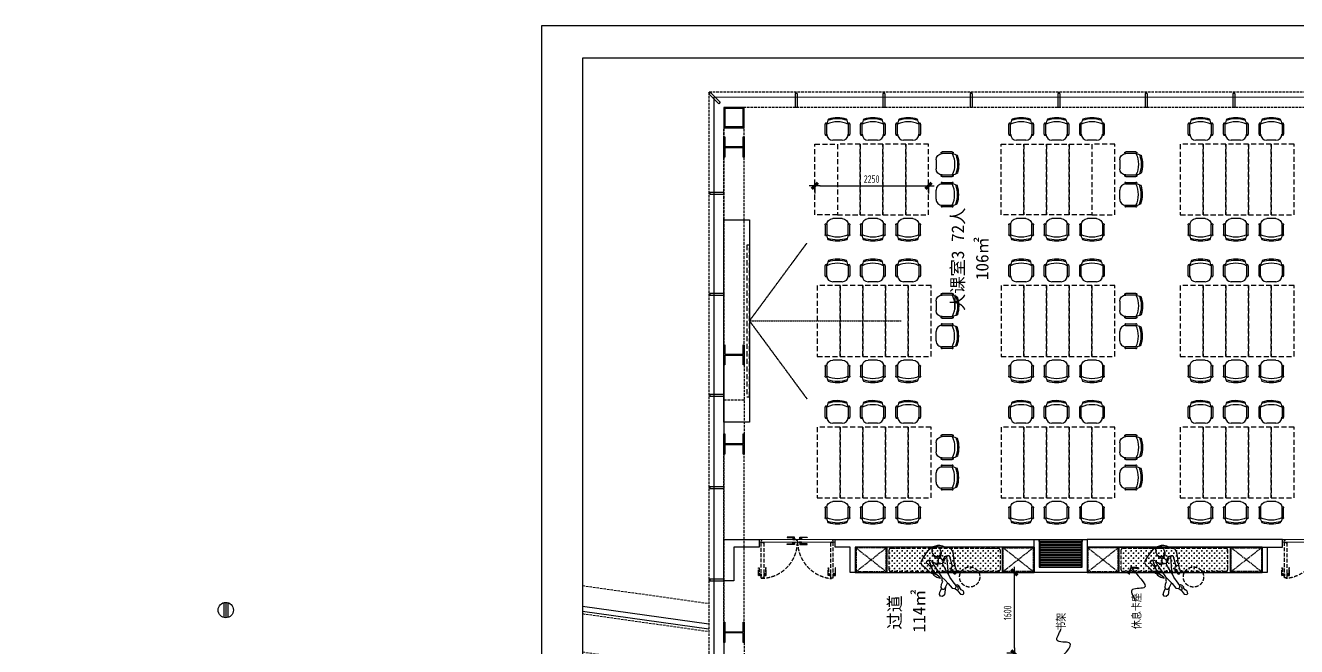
# Model space of a CAD drawing. Header units: millimetres. Extents: x 285006 to 3037698, y -2820855 to 192241.
# Drawn here: x 693719 to 718868, y -317498 to -305205 of the extents above; entities that cross this region are included whole.
import ezdxf
from ezdxf.enums import TextEntityAlignment as Align
from ezdxf.xclip import XClip

# ---------------------------------------------------------------- set-up
doc = ezdxf.new("R2010")
doc.units = ezdxf.units.MM
doc.header["$XCLIPFRAME"] = 2
doc.header["$PDMODE"] = 35
doc.header["$PDSIZE"] = -0.1
for name, pattern in [('1#C-6F$0$CONTINOUS', [0]), ('1#C-6F$0$DASHED2', [0.375, 0.25, -0.125]), ('DASH', [0.35, 0.25, -0.1]), ('DASHED', [0.75, 0.5, -0.25])]:
    doc.linetypes.add(name, pattern=pattern)
for name, color, linetype in [('1#C-6F$0$0-XREF', 7, 'Continuous'), ('1#C-6F$0$S-W-BEAMLINE', 4, '1#C-6F$0$DASHED2'), ('1#C-6F$0$文字图层', 7, 'Continuous'), ('1#C-6F$0$汇水面积', 3, 'Continuous'), ('4玻璃幕墙', 1, 'Continuous'), ('6铝型材', 8, 'Continuous'), ('___', 4, 'Continuous'), ('__附着_A10-J_KJ_2_B_28F_SEN22M3I_设计区$0$A_WALL_BRIK(砌块墙)', 190, 'Continuous'), ('A-DOOR', 60, 'Continuous'), ('BS-SHORT CABINET', 30, 'Continuous'), ('DOOR', 60, 'Continuous'), ('DOOR--02', 8, 'Continuous'), ('DS-FINISH', 20, 'Continuous'), ('FF-FIXT--02', 8, 'DASH'), ('FF-FURN', 51, 'Continuous'), ('FF-TEXT', 50, 'Continuous'), ('FF-活动家具', 51, 'Continuous'), ('FF1-固定家具(落地、到顶)', 30, 'Continuous'), ('WALL', 255, 'Continuous'), ('WALL-地台', 8, 'Continuous')]:
    doc.layers.add(name, color=color, linetype=linetype)
doc.layers.add('WALL-1C-6F-1$0$A-WALL-GLAZ', color=142, linetype='Continuous', lineweight=18)
doc.styles.add('ar', font='arial.ttf')
doc.styles.add('CCD_DIM', font='archs.shx', dxfattribs={"width": 0.7})
doc.styles.add('DIA', font='')
doc.styles.add('T9-L46$0$CCDI-TOG-01', font='arial.ttf')
doc.styles.get('DIA').set_extended_font_data('SimSun')
doc.dimstyles.new('DIM_100', dxfattribs={"dimscale": 100, "dimtxt": 1.5, "dimasz": 1, "dimexe": 1.5, "dimexo": 1.5, "dimgap": 0.6, "dimtad": 1, "dimdec": 0, "dimrnd": 5, "dimzin": 12, "dimdsep": 46, "dimtxsty": 'CCD_DIM', "dimblk": 'CCD_Dimension_Tick', "dimcen": 0.125, "dimclrd": 44, "dimclre": 44, "dimclrt": 50, "dimadec": 0, "dimazin": 0, "dimtfac": 1, "dimtdec": 0, "dimtix": 1, "dimtmove": 2, "dimatfit": 3, "dimldrblk": 'CCD_Leader_Dot', "dimfxl": 5, "dimtvp": 1, "dimtolj": 1, "dimtzin": 0, "dimarcsym": 0})
doc.dimstyles.new('HBA_100', dxfattribs={"dimscale": 100, "dimtxt": 2.5, "dimasz": 1, "dimexe": 2, "dimexo": 2.5, "dimgap": 0.6, "dimtad": 1, "dimdec": 0, "dimzin": 0, "dimdsep": 46, "dimtxsty": 'ar', "dimblk": 'CCD_Dimension_Tick', "dimcen": 0.125, "dimclrd": 44, "dimclre": 44, "dimclrt": 50, "dimadec": 0, "dimazin": 0, "dimtfac": 1, "dimtdec": 0, "dimtix": 1, "dimtmove": 2, "dimatfit": 2, "dimldrblk": 'CCD_Leader_Dot', "dimfxl": 1, "dimtvp": 1, "dimtolj": 1, "dimtzin": 0, "dimarcsym": 0})

# ---------------------------------------------------------------- blocks, each defined once
blk = doc.blocks.new('WALL-1C-6F-1$0$mullion_____')
at = {"layer": '6铝型材'}
for p, q in [((-36798, -1713), (-36798, -1433)), ((-36798, -1433), (-36758, -1433)), ((-36758, -1713), (-36758, -1433)), ((-36798, -1713), (-36758, -1713)), ((-36778, -1713), (-36778, -1733))]:
    blk.add_line(p, q, dxfattribs=at)
blk = doc.blocks.new('WALL-1C-6F-1')
at = {"layer": '4玻璃幕墙'}
for p, q in [((98388635, 18822923), (98374985, 18822923)), ((98374985, 18822923), (98374985, 18796566))]:
    blk.add_line(p, q, dxfattribs=at)
for points in [[(98353235, 18815548), (98374885, 18812505)], [(98353235, 18815447), (98374885, 18812404)]]:
    blk.add_lwpolyline(points, dxfattribs=at)
at = {"layer": 'WALL-地台', "linetype": 'DASH', "ltscale": 200}
for p, q in [((98388735, 18823023), (98374885, 18823023)), ((98374885, 18823023), (98374885, 18796546)), ((98388435, 18822723), (98375185, 18822723)), ((98375185, 18822723), (98375185, 18796566))]:
    blk.add_line(p, q, dxfattribs=at)
for points in [[(98353235, 18815952), (98374885, 18812909)], [(98353235, 18815396), (98374885, 18812354)], [(98353235, 18814639), (98374885, 18811596)], [(98353235, 18814336), (98374885, 18811293)]]:
    blk.add_lwpolyline(points, dxfattribs=at)
at = {"layer": 'WALL-1C-6F-1$0$A-WALL-GLAZ', "lineweight": -3}
for p, rotation in [((98350105, 18795791), 224.9999997527846), ((98339838, 18821289), 180.0000003973278), ((98341569, 18821289), 180.0000003973278), ((98343301, 18821289), 180.0000003973278), ((98345032, 18821289), 180.0000003973278), ((98346763, 18821289), 180.0000003973278), ((98348494, 18821289), 180.0000003973278), ((98376618, 18784248), 269.9999995734953), ((98376618, 18782251), 269.9999995734953), ((98376618, 18780254), 269.9999995734953), ((98376618, 18778424), 269.9999995734953), ((98376618, 18776594), 269.9999995734953)]:
    blk.add_blockref('WALL-1C-6F-1$0$mullion_____', p, dxfattribs=dict(at, rotation=rotation))
blk = doc.blocks.new('1#C-6F$0$DSADSAD')
at = {"layer": '1#C-6F$0$文字图层', "color": 6}
for p, q in [((7943089, -1493991), (7943089, -1494579)), ((7943165, -1493981), (7943165, -1494588)), ((7943241, -1493991), (7943241, -1494579))]:
    blk.add_line(p, q, dxfattribs=at)
blk.add_circle((7943165, -1494285), 304, dxfattribs=at)
blk = doc.blocks.new('A$C64783269')
at = {"layer": 'FF-活动家具'}
for p, q in [((1, 151), (1, 400)), ((41, 151), (41, 400)), ((570, 399), (570, 150)), ((610, 399), (610, 150)), ((419, 0), (191, 0))]:
    blk.add_line(p, q, dxfattribs=at)
for centre, radius, start, end in [((21, 405), 20.8, 344.5058, 195.4229), ((461, 332), 426, 152.8506, 170.8394), ((305, -144), 604, 64.0229, 115.9163), ((305, -200), 730, 70.8382, 109.1021), ((305, -192), 752, 72.7146, 107.2107), ((149, 332), 426, 9.0894, 27.0688), ((590, 405), 20.8, 344.5058, 195.4229), ((21, 145), 20.8, 164.5058, 15.4229), ((191, 150), 150, 179.9644, 269.9644), ((419, 150), 150, 269.9644, 359.9644), ((590, 145), 20.8, 164.5058, 15.4229)]:
    blk.add_arc(centre, radius, start, end, dxfattribs=at)
blk = doc.blocks.new('1#C-6F$0$A$C346419F8')
at = {"layer": '1#C-6F$0$S-W-BEAMLINE', "color": 6, "linetype": '1#C-6F$0$CONTINOUS'}
for points in [[(0, 400), (0, 0), (400, 0), (400, 400)], [(20, 380), (20, 20), (380, 20), (380, 380)]]:
    blk.add_lwpolyline(points, close=True, dxfattribs=at)
blk = doc.blocks.new('1#C-6F$0$A$C13D20D7F')
at = {"layer": '1#C-6F$0$S-W-BEAMLINE', "color": 6, "linetype": '1#C-6F$0$CONTINOUS'}
blk.add_lwpolyline([(380, 200), (20, 200), (20, 13), (0, 13), (0, 413), (20, 413), (20, 225), (380, 225), (380, 413), (400, 413), (400, 13), (380, 13)], close=True, dxfattribs=at)
blk = doc.blocks.new('dfgdergherhre')
at = {"layer": 'WALL-地台', "linetype": 'DASH', "ltscale": 200}
for p, q in [((3268329, 4622650, 0), (3268329, 4627346, 0)), ((3268729, 4622650, 0), (3268729, 4627346, 0)), ((3268329, 4622650, 0), (3268329, 4621284, 0)), ((3268729, 4622650, 0), (3268729, 4621284, 0)), ((3268729, 4621955, 0), (3268329, 4621955, 0)), ((3268329, 4617160, 0), (3268329, 4621284, 0)), ((3268729, 4617160, 0), (3268729, 4621284, 0)), ((3268329, 4617160, 0), (3268329, 4615794, 0)), ((3268729, 4617160, 0), (3268729, 4615794, 0))]:
    blk.add_line(p, q, dxfattribs=at)
at = {"layer": '1#C-6F$0$0-XREF', "ltscale": 1.5, "rotation": 359.999308722076}
for name, p in [('1#C-6F$0$A$C346419F8', (3268329, 4627346, 0)), ('1#C-6F$0$A$C13D20D7F', (3268329, 4626749, 0)), ('1#C-6F$0$A$C13D20D7F', (3268329, 4622638, 0)), ('1#C-6F$0$A$C13D20D7F', (3268329, 4620872, 0)), ('1#C-6F$0$A$C13D20D7F', (3268329, 4617147, 0))]:
    blk.add_blockref(name, p, dxfattribs=at)
blk = doc.blocks.new('*U477')
at = {"layer": 'DOOR', "linetype": 'Continuous', "lineweight": 0, "ltscale": 1000}
for points in [[(-758, 17), (-758, 50), (-1461, 50), (-1461, 50), (-1461, 50), (-1461, 50), (-1461, 50), (-1461, 50), (-1461, 50), (-1461, 50), (-1461, 50), (-1461, 50), (-1461, 50), (-1461, 50), (-1461, 50), (-1461, 50), (-1461, 50), (-1462, 50), (-1462, 18), (-1447, 18), (-1447, 0), (-1446, 0), (-1446, 0), (-1446, 0), (-1446, 0), (-742, 0), (-742, 17)], [(-755, 20), (-755, 50), (-39, 50), (-39, 50), (-39, 50), (-39, 50), (-39, 50), (-39, 50), (-39, 50), (-39, 50), (-39, 50), (-39, 50), (-39, 50), (-39, 50), (-39, 50), (-39, 50), (-39, 50), (-38, 50), (-38, 18), (-53, 18), (-53, 0), (-54, 0), (-54, 0), (-54, 0), (-54, 0), (-739, 0), (-739, 20), (-755, 20)]]:
    blk.add_lwpolyline(points, close=True, dxfattribs=at)
at = {"layer": 'DOOR--02', "linetype": 'DASH', "ltscale": 300}
for p, q in [((-1509, 676), (-1509, 562)), ((-1363, 676), (-1363, 562)), ((-136, 676), (-136, 562)), ((10, 676), (10, 562))]:
    blk.add_line(p, q, dxfattribs=at)
at = {"layer": 'DOOR--02'}
for p, q in [((-835, 98), (-949, 98)), ((-665, 98), (-551, 98)), ((-835, -48), (-949, -48)), ((-665, -48), (-551, -48))]:
    blk.add_line(p, q, dxfattribs=at)
at = {"layer": 'DOOR--02', "linetype": 'DASH', "ltscale": 300}
for points in [[(-1428, 755), (-1461, 755), (-1461, 51), (-1461, 51), (-1461, 51), (-1461, 51), (-1461, 51), (-1461, 51), (-1461, 51), (-1461, 51), (-1461, 51), (-1461, 51), (-1461, 51), (-1461, 51), (-1461, 51), (-1461, 51), (-1461, 51), (-1461, 50), (-1429, 50), (-1429, 65), (-1411, 65), (-1411, 66), (-1411, 66), (-1411, 66), (-1411, 66), (-1411, 770), (-1428, 770)], [(-68, 766), (-38, 766), (-38, 51), (-38, 51), (-38, 51), (-38, 51), (-38, 51), (-38, 51), (-38, 51), (-38, 51), (-38, 51), (-38, 51), (-38, 51), (-38, 51), (-38, 51), (-38, 51), (-38, 51), (-38, 50), (-70, 50), (-70, 65), (-88, 65), (-88, 66), (-88, 66), (-88, 66), (-88, 66), (-88, 751), (-68, 751), (-68, 766)], [(-1473, 711), (-1473, 677), (-1471, 677), (-1471, 711)], [(-1399, 711), (-1399, 677), (-1401, 677), (-1401, 711)], [(-100, 711), (-100, 677), (-98, 677), (-98, 711)], [(-26, 711), (-26, 677), (-28, 677), (-28, 711)]]:
    blk.add_lwpolyline(points, close=True, dxfattribs=at)
for points in [[(-1473, 677), (-1473, 712), (-1511, 712), (-1511, 669)], [(-1511, 712), (-1499, 702), (-1499, 676)], [(-1511, 676), (-1511, 562), (-1499, 562), (-1499, 676)], [(-1501, 676), (-1511, 676)], [(-1501, 676), (-1473, 676), (-1473, 676)], [(-1461, 676), (-1461, 727), (-1471, 726), (-1471, 676), (-1461, 676)], [(-1471, 710), (-1461, 710)], [(-1471, 693), (-1461, 693)], [(-1411, 676), (-1411, 727), (-1401, 726), (-1401, 676), (-1411, 676)], [(-1401, 710), (-1411, 710)], [(-1401, 693), (-1411, 693)], [(-1399, 677), (-1399, 712), (-1361, 712), (-1361, 669)], [(-1371, 676), (-1399, 676), (-1399, 676)], [(-1361, 712), (-1373, 702), (-1373, 676)], [(-1361, 676), (-1361, 562), (-1373, 562), (-1373, 676)], [(-1371, 676), (-1361, 676)], [(-100, 677), (-100, 712), (-138, 712), (-138, 669)], [(-138, 712), (-126, 702), (-126, 676)], [(-138, 676), (-138, 562), (-126, 562), (-126, 676)], [(-128, 676), (-138, 676)], [(-128, 676), (-100, 676), (-100, 676)], [(-88, 676), (-88, 727), (-98, 726), (-98, 676), (-88, 676)], [(-98, 710), (-88, 710)], [(-98, 693), (-88, 693)], [(-38, 676), (-38, 727), (-28, 726), (-28, 676), (-38, 676)], [(-28, 710), (-38, 710)], [(-28, 693), (-38, 693)], [(-26, 677), (-26, 712), (12, 712), (12, 669)], [(2, 676), (-26, 676), (-26, 676)], [(12, 712), (0, 702), (0, 676)], [(12, 676), (12, 562), (0, 562), (0, 676)], [(2, 676), (12, 676)]]:
    blk.add_lwpolyline(points, dxfattribs=at)
at = {"layer": 'DOOR--02'}
for points in [[(-835, 100), (-949, 100), (-949, 88), (-835, 88)], [(-834, 62), (-800, 62), (-800, 100), (-843, 100)], [(-836, 50), (-785, 50), (-785, 60), (-836, 60), (-836, 50)], [(-835, 90), (-835, 100)], [(-800, 100), (-809, 88), (-835, 88)], [(-835, 90), (-835, 62), (-835, 62)], [(-819, 60), (-819, 50)], [(-802, 60), (-802, 50)], [(-664, 50), (-715, 50), (-715, 60), (-664, 60), (-664, 50)], [(-666, 62), (-700, 62), (-700, 100), (-657, 100)], [(-700, 100), (-691, 88), (-665, 88)], [(-698, 60), (-698, 50)], [(-681, 60), (-681, 50)], [(-665, 100), (-551, 100), (-551, 88), (-665, 88)], [(-665, 90), (-665, 100)], [(-665, 90), (-665, 62), (-665, 62)], [(-835, -50), (-949, -50), (-949, -38), (-835, -38)], [(-834, -12), (-800, -12), (-800, -50), (-843, -50)], [(-836, 0), (-785, 0), (-785, -10), (-836, -10), (-836, 0)], [(-835, -40), (-835, -12), (-835, -12)], [(-800, -50), (-809, -38), (-835, -38)], [(-835, -40), (-835, -50)], [(-819, -10), (-819, 0)], [(-802, -10), (-802, 0)], [(-664, 0), (-715, 0), (-715, -10), (-664, -10), (-664, 0)], [(-666, -12), (-700, -12), (-700, -50), (-657, -50)], [(-700, -50), (-691, -38), (-665, -38)], [(-698, -10), (-698, 0)], [(-681, -10), (-681, 0)], [(-665, -40), (-665, -12), (-665, -12)], [(-665, -50), (-551, -50), (-551, -38), (-665, -38)], [(-665, -40), (-665, -50)]]:
    blk.add_lwpolyline(points, dxfattribs=at)
for points in [[(-800, 62), (-835, 62), (-835, 60), (-800, 60)], [(-700, 62), (-665, 62), (-665, 60), (-700, 60)], [(-800, -12), (-835, -12), (-835, -10), (-800, -10)], [(-700, -12), (-665, -12), (-665, -10), (-700, -10)]]:
    blk.add_lwpolyline(points, close=True, dxfattribs=at)
at = {"layer": 'DOOR--02', "linetype": 'DASH', "ltscale": 300}
for centre, radius, start, end in [((-1494, 38), 736, 0.9237, 83.5121), ((-39, 50), 716, 89.9199, 182.4029)]:
    blk.add_arc(centre, radius, start, end, dxfattribs=at)
at = {"layer": 'DS-FINISH', "linetype": 'Continuous', "lineweight": 0, "ltscale": 1000}
for points in [[(-1500, 50), (-1465, 50), (-1465, 15), (-1450, 15), (-1450, 0), (-1500, 0), (-1500, 50)], [(-35, 50), (0, 50), (0, 0), (-50, 0), (-50, 15), (-35, 15), (-35, 50), (0, 50)]]:
    blk.add_lwpolyline(points, dxfattribs=at)
blk = doc.blocks.new('A$C2ABA4370')
at = {"color": 8}
blk.add_wipeout([(671, 1032), (702, 979), (717, 925), (736, 785), (733, 736), (758, 678), (749, 668), (777, 596), (798, 536), (780, 523), (776, 513), (764, 505), (757, 489), (752, 482), (736, 501), (723, 496), (698, 596), (689, 592), (675, 557), (667, 557), (662, 570), (664, 632), (693, 658), (680, 676), (650, 806), (621, 897), (590, 896), (575, 874), (600, 565), (610, 492), (640, 423), (736, 287), (774, 242), (796, 252), (829, 237), (860, 203), (855, 190), (889, 146), (928, 122), (943, 94), (949, 57), (914, 40), (870, 51), (822, 107), (804, 136), (749, 171), (686, 183), (603, 283), (590, 295), (539, 199), (517, 34), (476, 0), (433, 8), (411, 41), (421, 90), (446, 149), (456, 182), (449, 198), (457, 272), (483, 329), (471, 350), (471, 416), (457, 431), (300, 666), (261, 726), (243, 760), (259, 772), (244, 777), (192, 807), (175, 801), (242, 619), (256, 596), (258, 579), (279, 567), (297, 550), (287, 536), (303, 524), (322, 505), (330, 493), (349, 472), (393, 438), (418, 423), (406, 420), (430, 407), (427, 397), (353, 421), (283, 465), (251, 509), (239, 507), (207, 533), (166, 560), (103, 626), (18, 700), (0, 748), (12, 788), (67, 880), (121, 959), (172, 1013), (224, 1057), (275, 1086), (366, 1120), (421, 1120), (485, 1103), (551, 1071), (592, 1075), (623, 1064)], dxfattribs=at)
for p, q in [((366, 1120), (275, 1086)), ((421, 1120), (366, 1120)), ((485, 1103), (421, 1120)), ((67, 880), (12, 788)), ((121, 959), (67, 880)), ((172, 1013), (121, 959)), ((224, 1057), (172, 1013)), ((275, 1086), (224, 1057)), ((261, 1062), (240, 1032)), ((240, 1032), (244, 991)), ((248, 977), (243, 975)), ((243, 975), (260, 942)), ((244, 991), (248, 977)), ((260, 942), (279, 905)), ((299, 1086), (261, 1062)), ((279, 905), (304, 871)), ((337, 1095), (299, 1086)), ((322, 877), (300, 888)), ((304, 871), (326, 851)), ((356, 872), (322, 877)), ((326, 851), (353, 845)), ((376, 1090), (337, 1095)), ((364, 854), (342, 855)), ((353, 845), (379, 850)), ((390, 880), (356, 872)), ((401, 1069), (376, 1090)), ((379, 850), (399, 836)), ((395, 728), (382, 838)), ((411, 893), (390, 880)), ((399, 836), (409, 842)), ((414, 1051), (401, 1069)), ((409, 842), (410, 866)), ((410, 866), (432, 881)), ((424, 912), (411, 893)), ((436, 895), (411, 875)), ((424, 1047), (414, 1051)), ((437, 918), (416, 945)), ((416, 945), (424, 912)), ((421, 869), (444, 828)), ((431, 1013), (424, 1047)), ((452, 954), (431, 1013)), ((432, 881), (450, 908)), ((450, 939), (437, 918)), ((450, 908), (452, 954)), ((551, 1071), (485, 1103)), ((513, 871), (504, 838)), ((535, 876), (513, 871)), ((570, 880), (535, 876)), ((592, 1075), (551, 1071)), ((575, 874), (590, 896)), ((600, 565), (575, 874)), ((590, 896), (621, 897)), ((623, 1064), (592, 1075)), ((621, 897), (650, 806)), ((671, 1032), (623, 1064)), ((702, 979), (671, 1032)), ((717, 925), (702, 979)), ((736, 785), (717, 925)), ((12, 788), (0, 748)), ((0, 748), (18, 700)), ((18, 700), (103, 626)), ((103, 626), (166, 560)), ((126, 731), (133, 771)), ((167, 698), (126, 731)), ((133, 771), (159, 796)), ((159, 796), (192, 807)), ((166, 560), (207, 533)), ((232, 634), (167, 698)), ((175, 801), (242, 619)), ((192, 807), (244, 777)), ((256, 596), (232, 634)), ((259, 772), (243, 760)), ((243, 760), (261, 726)), ((244, 777), (259, 772)), ((258, 579), (256, 596)), ((279, 567), (258, 579)), ((263, 753), (261, 763)), ((261, 726), (300, 666)), ((295, 738), (263, 753)), ((297, 550), (279, 567)), ((343, 726), (295, 738)), ((300, 666), (457, 431)), ((370, 701), (321, 704)), ((387, 746), (343, 726)), ((390, 720), (370, 701)), ((407, 706), (395, 728)), ((469, 722), (407, 706)), ((444, 828), (473, 793)), ((499, 770), (469, 722)), ((473, 793), (487, 791)), ((512, 646), (473, 719)), ((504, 838), (480, 807)), ((482, 747), (515, 750)), ((487, 791), (499, 770)), ((503, 777), (521, 793)), ((566, 558), (512, 646)), ((521, 793), (532, 816)), ((610, 492), (600, 565)), ((650, 806), (680, 676)), ((664, 632), (662, 570)), ((662, 570), (667, 557)), ((693, 658), (664, 632)), ((675, 557), (689, 592)), ((680, 676), (693, 658)), ((689, 592), (698, 596)), ((690, 676), (708, 689)), ((698, 596), (723, 496)), ((708, 689), (750, 682)), ((733, 736), (736, 785)), ((758, 678), (733, 736)), ((749, 668), (758, 678)), ((777, 596), (749, 668)), ((798, 536), (777, 596)), ((207, 533), (239, 507)), ((239, 507), (251, 509)), ((246, 534), (260, 550)), ((247, 513), (246, 534)), ((251, 509), (283, 465)), ((260, 550), (283, 552)), ((297, 496), (279, 496)), ((283, 465), (353, 421)), ((287, 536), (297, 550)), ((303, 524), (287, 536)), ((314, 485), (297, 496)), ((322, 505), (303, 524)), ((325, 480), (314, 485)), ((330, 493), (322, 505)), ((329, 489), (325, 480)), ((349, 472), (330, 493)), ((393, 438), (349, 472)), ((353, 421), (427, 397)), ((418, 423), (393, 438)), ((406, 420), (418, 423)), ((430, 407), (406, 420)), ((427, 397), (430, 407)), ((457, 431), (533, 353)), ((457, 272), (483, 329)), ((471, 350), (471, 416)), ((483, 329), (471, 350)), ((533, 353), (603, 283)), ((590, 295), (537, 196)), ((610, 487), (566, 558)), ((603, 283), (686, 183)), ((640, 423), (610, 492)), ((736, 287), (640, 423)), ((667, 557), (675, 557)), ((723, 496), (736, 501)), ((736, 501), (752, 482)), ((774, 242), (736, 287)), ((752, 482), (757, 489)), ((757, 489), (764, 505)), ((764, 505), (776, 513)), ((776, 513), (780, 523)), ((780, 523), (798, 536)), ((411, 41), (421, 90)), ((433, 8), (411, 41)), ((421, 90), (446, 149)), ((476, 0), (433, 8)), ((446, 149), (456, 182)), ((449, 198), (457, 272)), ((466, 160), (449, 198)), ((485, 152), (466, 160)), ((517, 34), (476, 0)), ((513, 154), (485, 152)), ((537, 196), (513, 154)), ((539, 199), (517, 34)), ((686, 183), (749, 171)), ((749, 171), (804, 136)), ((763, 182), (774, 211)), ((774, 211), (772, 234)), ((796, 252), (774, 242)), ((811, 205), (793, 216)), ((829, 237), (796, 252)), ((804, 136), (822, 107)), ((822, 186), (811, 205)), ((811, 126), (825, 156)), ((825, 156), (822, 186)), ((822, 107), (870, 51)), ((860, 203), (829, 237)), ((855, 190), (860, 203)), ((889, 146), (855, 190)), ((870, 51), (913, 40)), ((928, 122), (889, 146)), ((914, 40), (949, 57)), ((943, 94), (928, 122)), ((949, 57), (943, 94))]:
    blk.add_line(p, q, dxfattribs=at)
blk = doc.blocks.new('*U1127')
at = {"layer": 'FF1-固定家具(落地、到顶)', "color": 55, "linetype": 'DASH', "ltscale": 100}
for p, q in [((15, 485), (612, 15)), ((15, 15), (612, 485)), ((627, 0), (627, 500))]:
    blk.add_line(p, q, dxfattribs=at)
at = {"layer": 'FF1-固定家具(落地、到顶)'}
blk.add_lwpolyline([(0, 500), (627, 500), (627, 0), (0, 0)], close=True, dxfattribs=at)
at = {"layer": 'FF1-固定家具(落地、到顶)', "color": 55, "linetype": 'DASH', "ltscale": 100}
blk.add_lwpolyline([(15, 485), (612, 485), (612, 15), (15, 15)], close=True, dxfattribs=at)
blk = doc.blocks.new('CCD_Dimension_Tick')
at = {"color": 0, "linetype": 'ByBlock'}
for p, q in [((-1.09, 0), (0, 0)), ((0, 0), (1.09, 0))]:
    blk.add_line(p, q, dxfattribs=at)
at = {"color": 0, "linetype": 'Continuous', "const_width": 0.608}
blk.add_lwpolyline([(-0.61, -0.61), (0.61, 0.61)], dxfattribs=at)
blk = doc.blocks.new('*D1161')
at = {"layer": '___', "color": 44, "lineweight": -2, "transparency": 16777216}
for p, q in [((709336, -308381), (709336, -308531)), ((709436, -308381), (711486, -308381)), ((711586, -308337), (711586, -308531))]:
    blk.add_line(p, q, dxfattribs=at)
at = {"layer": 'Defpoints', "color": 0, "transparency": 16777216}
for p in [(709336, -308254), (711586, -308187), (711586, -308381)]:
    blk.add_point(p, dxfattribs=at)
at = {"layer": '___', "color": 44, "lineweight": -2, "transparency": 16777216, "xscale": 100, "yscale": 100, "zscale": 100, "rotation": 180}
blk.add_blockref('CCD_Dimension_Tick', (709336, -308381), dxfattribs=at)
at = {"layer": '___', "color": 44, "lineweight": -2, "transparency": 16777216, "xscale": 100, "yscale": 100, "zscale": 100}
blk.add_blockref('CCD_Dimension_Tick', (711586, -308381), dxfattribs=at)
at = {"layer": '___', "color": 50, "transparency": 16777216, "insert": (710461, -308246), "char_height": 150, "attachment_point": 5, "style": 'CCD_DIM'}
blk.add_mtext('\\A1;2250', dxfattribs=at)
blk = doc.blocks.new('CCD_Leader_Dot')
at = {"color": 0, "linetype": 'ByBlock'}
blk.add_line((-5, 0), (-10, 0), dxfattribs=at)
at = {"color": 0, "linetype": 'ByBlock', "const_width": 5}
blk.add_lwpolyline([(-2.5, 0, 1), (2.5, 0, 1)], format="xyb", close=True, dxfattribs=at)
blk = doc.blocks.new('*U1128')
at = {"layer": 'FF1-固定家具(落地、到顶)', "color": 55, "linetype": 'DASH', "ltscale": 100}
for p, q in [((15, 485), (612, 15)), ((15, 15), (612, 485)), ((627, 0), (627, 500))]:
    blk.add_line(p, q, dxfattribs=at)
at = {"layer": 'FF1-固定家具(落地、到顶)'}
blk.add_lwpolyline([(0, 500), (627, 500), (627, 0), (0, 0)], close=True, dxfattribs=at)
at = {"layer": 'FF1-固定家具(落地、到顶)', "color": 55, "linetype": 'DASH', "ltscale": 100}
blk.add_lwpolyline([(15, 485), (612, 485), (612, 15), (15, 15)], close=True, dxfattribs=at)
blk = doc.blocks.new('CCD_Leader_Arrow')
at = {"color": 0, "linetype": 'ByBlock'}
blk.add_line((0, 0), (-1, 0), dxfattribs=at)
for points in [[(-0.86, 0.67), (-0.6, 0.85), (-0.24, 0), (0, 0)], [(-0.86, -0.67), (-0.6, -0.85), (-0.24, 0), (0, 0)]]:
    blk.add_solid(points, dxfattribs=at)
blk = doc.blocks.new('*D1162')
at = {"layer": '___', "color": 44, "lineweight": -2, "transparency": 16777216}
for p, q in [((713285, -316029), (713135, -316029)), ((713285, -317530), (713285, -316129)), ((713285, -317630), (713135, -317630))]:
    blk.add_line(p, q, dxfattribs=at)
at = {"layer": 'Defpoints', "color": 0, "transparency": 16777216}
for p in [(713285, -316029), (713287, -316029, 0), (713287, -317630, 0)]:
    blk.add_point(p, dxfattribs=at)
at = {"layer": '___', "color": 44, "lineweight": -2, "transparency": 16777216, "xscale": 100, "yscale": 100, "zscale": 100}
for p, rotation in [((713285, -316029), 90), ((713285, -317630), 270)]:
    blk.add_blockref('CCD_Dimension_Tick', p, dxfattribs=dict(at, rotation=rotation))
at = {"layer": '___', "color": 50, "transparency": 16777216, "insert": (713150, -316830), "char_height": 150, "attachment_point": 5, "rotation": 90, "style": 'CCD_DIM'}
blk.add_mtext('\\A1;1600', dxfattribs=at)

msp = doc.modelspace()

# ---------------------------------------------------------------- linework, layer by layer
at = {"color": 8, "linetype": 'DASH'}
for q in [(709178.5, -309515.3, 0), (711045, -311053.7, 0), (709178.5, -312592.1, 0)]:
    msp.add_line((708044.1, -311053.7, 0), q, dxfattribs=at)
at = {"elevation": 0}
msp.add_lwpolyline([(704737.4, -315802.5), (704737.4, -327831.2), (705169.4, -327958.8), (704348.1, -328033.7), (704737.4, -328146.1), (704737.4, -338722.8)], dxfattribs=at)
at = {"layer": 'A-DOOR', "elevation": 0}
msp.add_lwpolyline([(713774.7, -315379.1), (714624.7, -315379.1), (714624.7, -315419.1), (713774.7, -315419.1), (713774.7, -315379.1)], dxfattribs=at)
for points in [[(713794.7, -315439), (714604.7, -315439), (714604.7, -315479), (713794.7, -315479)], [(713794.7, -315489), (714604.7, -315489), (714604.7, -315529), (713794.7, -315529)], [(713794.7, -315539), (714604.7, -315539), (714604.7, -315579), (713794.7, -315579)], [(713794.7, -315589), (714604.7, -315589), (714604.7, -315629), (713794.7, -315629)], [(713794.7, -315639), (714604.7, -315639), (714604.7, -315679), (713794.7, -315679)], [(713794.7, -315689), (714604.7, -315689), (714604.7, -315729), (713794.7, -315729)], [(713794.7, -315739), (714604.7, -315739), (714604.7, -315779), (713794.7, -315779)], [(713794.7, -315789), (714604.7, -315789), (714604.7, -315829), (713794.7, -315829)], [(713794.7, -315839), (714604.7, -315839), (714604.7, -315879), (713794.7, -315879)], [(713794.7, -315889), (714604.7, -315889), (714604.7, -315929), (713794.7, -315929)]]:
    msp.add_lwpolyline(points, close=True, dxfattribs=at)
at = {"layer": 'Defpoints', "elevation": 0}
msp.add_lwpolyline([(703937.4, -305204.9), (724287, -305204.9), (724287, -362884), (703937.4, -362884)], close=True, dxfattribs=at)
at = {"layer": 'FF-FURN', "linetype": 'DASHED', "ltscale": 200}
for points in [[(709785.7, -307553.7), (709785.7, -308953.7), (709335.7, -308953.7), (709335.7, -307553.7)], [(710235.7, -308953.7), (710235.7, -307553.7), (709785.7, -307553.7), (709785.7, -308953.7)], [(710685.7, -308953.7), (710685.7, -307553.7), (710235.7, -307553.7), (710235.7, -308953.7)], [(711135.7, -308953.7), (711135.7, -307553.7), (710685.7, -307553.7), (710685.7, -308953.7)], [(711135.7, -307553.7), (711135.7, -308953.7), (711585.7, -308953.7), (711585.7, -307553.7)], [(713470.6, -307553.7), (713470.6, -308953.7), (713020.6, -308953.7), (713020.6, -307553.7)], [(713920.6, -307553.7), (713920.6, -308953.7), (713470.6, -308953.7), (713470.6, -307553.7)], [(714370.6, -307553.7), (714370.6, -308953.7), (713920.6, -308953.7), (713920.6, -307553.7)], [(714820.6, -307553.7), (714820.6, -308953.7), (714370.6, -308953.7), (714370.6, -307553.7)], [(714820.6, -307553.7), (714820.6, -308953.7), (715270.6, -308953.7), (715270.6, -307553.7)], [(716568.2, -307553.7), (716568.2, -308953.7), (717018.2, -308953.7), (717018.2, -307553.7)], [(717018.2, -307553.7), (717018.2, -308953.7), (717468.2, -308953.7), (717468.2, -307553.7)], [(717468.2, -307553.7), (717468.2, -308953.7), (717918.2, -308953.7), (717918.2, -307553.7)], [(717918.2, -307553.7), (717918.2, -308953.7), (718368.2, -308953.7), (718368.2, -307553.7)], [(718368.2, -307553.7), (718368.2, -308953.7), (718818.2, -308953.7), (718818.2, -307553.7)], [(709385.7, -310353.7), (709385.7, -311753.7), (709835.7, -311753.7), (709835.7, -310353.7)], [(709835.7, -310353.7), (709835.7, -311753.7), (710285.7, -311753.7), (710285.7, -310353.7)], [(710285.7, -310353.7), (710285.7, -311753.7), (710735.7, -311753.7), (710735.7, -310353.7)], [(710735.7, -310353.7), (710735.7, -311753.7), (711185.7, -311753.7), (711185.7, -310353.7)], [(711185.7, -310353.7), (711185.7, -311753.7), (711635.7, -311753.7), (711635.7, -310353.7)], [(713020.6, -310353.7), (713020.6, -311753.7), (713470.6, -311753.7), (713470.6, -310353.7)], [(713470.6, -310353.7), (713470.6, -311753.7), (713920.6, -311753.7), (713920.6, -310353.7)], [(713920.6, -310353.7), (713920.6, -311753.7), (714370.6, -311753.7), (714370.6, -310353.7)], [(714370.6, -310353.7), (714370.6, -311753.7), (714820.6, -311753.7), (714820.6, -310353.7)], [(714820.6, -310353.7), (714820.6, -311753.7), (715270.6, -311753.7), (715270.6, -310353.7)], [(716568.2, -310353.7), (716568.2, -311753.7), (717018.2, -311753.7), (717018.2, -310353.7)], [(717018.2, -310353.7), (717018.2, -311753.7), (717468.2, -311753.7), (717468.2, -310353.7)], [(717468.2, -310353.7), (717468.2, -311753.7), (717918.2, -311753.7), (717918.2, -310353.7)], [(717918.2, -310353.7), (717918.2, -311753.7), (718368.2, -311753.7), (718368.2, -310353.7)], [(718368.2, -310353.7), (718368.2, -311753.7), (718818.2, -311753.7), (718818.2, -310353.7)], [(709385.7, -313153.7), (709385.7, -314553.7), (709835.7, -314553.7), (709835.7, -313153.7)], [(709835.7, -313153.7), (709835.7, -314553.7), (710285.7, -314553.7), (710285.7, -313153.7)], [(710285.7, -313153.7), (710285.7, -314553.7), (710735.7, -314553.7), (710735.7, -313153.7)], [(710735.7, -313153.7), (710735.7, -314553.7), (711185.7, -314553.7), (711185.7, -313153.7)], [(711185.7, -313153.7), (711185.7, -314553.7), (711635.7, -314553.7), (711635.7, -313153.7)], [(713020.6, -313153.7), (713020.6, -314553.7), (713470.6, -314553.7), (713470.6, -313153.7)], [(713470.6, -313153.7), (713470.6, -314553.7), (713920.6, -314553.7), (713920.6, -313153.7)], [(713920.6, -313153.7), (713920.6, -314553.7), (714370.6, -314553.7), (714370.6, -313153.7)], [(714370.6, -313153.7), (714370.6, -314553.7), (714820.6, -314553.7), (714820.6, -313153.7)], [(714820.6, -313153.7), (714820.6, -314553.7), (715270.6, -314553.7), (715270.6, -313153.7)], [(716568.2, -313153.7), (716568.2, -314553.7), (717018.2, -314553.7), (717018.2, -313153.7)], [(717018.2, -313153.7), (717018.2, -314553.7), (717468.2, -314553.7), (717468.2, -313153.7)], [(717468.2, -313153.7), (717468.2, -314553.7), (717918.2, -314553.7), (717918.2, -313153.7)], [(717918.2, -313153.7), (717918.2, -314553.7), (718368.2, -314553.7), (718368.2, -313153.7)], [(718368.2, -313153.7), (718368.2, -314553.7), (718818.2, -314553.7), (718818.2, -313153.7)]]:
    msp.add_lwpolyline(points, close=True, dxfattribs=at)
at = {"layer": 'FF-FURN', "linetype": 'DASHED', "ltscale": 200, "elevation": 0}
msp.add_lwpolyline([(707994.1, -312553.7), (708044.1, -312553.7), (708044.1, -309553.7), (707994.1, -309553.7)], close=True, dxfattribs=at)
at = {"layer": 'FF-FURN', "linetype": 'DASH', "ltscale": 300}
for centre in [(712401.2, -316120.1), (716828.6, -316120.1)]:
    msp.add_circle(centre, 200, dxfattribs=at)
at = {"layer": 'WALL', "elevation": 0}
for points in [[(708044.1, -313053.7), (707537.3, -313053.7), (707537.3, -309053.7), (708044.1, -309053.7)], [(707737.2, -315529), (707737, -316199.4), (707537.3, -316199.4), (707537.5, -315379), (708237.2, -315379), (708237.2, -315529)], [(718187.2, -315529.1), (718287.2, -315529.1), (718287.2, -316029), (718187.2, -316029)]]:
    msp.add_lwpolyline(points, close=True, dxfattribs=at)
for points in [[(709737.2, -315529), (709737.2, -315379.1), (713674.7, -315379.1), (713674.7, -315379.1), (713774.7, -315379.1), (713774.7, -315929), (714624.7, -315929), (714624.7, -315379.1), (714724.7, -315379.1), (714724.7, -316029), (713674.7, -316029), (713674.7, -315529), (710137.3, -315529), (710137.3, -316029), (710037.2, -316029), (710037.3, -315529), (709737.2, -315529), (709737.2, -315379)], [(713674.7, -315529), (713674.7, -315379.1)], [(718587.2, -315529.1), (718587.2, -315379.1)]]:
    msp.add_lwpolyline(points, dxfattribs=at)

# ---------------------------------------------------------------- block references
at = {"xscale": -1, "rotation": 180}
for p in [(710137.3, -315529, 0), (714724.7, -315529, 0)]:
    msp.add_blockref('*U1127', p, dxfattribs=at)
at = {"rotation": 180}
for name, p in [('*U1128', (713674.7, -315529, 0)), ('*U1127', (718187.2, -315529, 0))]:
    msp.add_blockref(name, p, dxfattribs=at)
at = {"layer": '1#C-6F$0$0-XREF', "ltscale": 1.5}
ref = msp.add_blockref('WALL-1C-6F-1', (-97667874.8, -19128364.2, 0), dxfattribs=dict(at, rotation=359.999308722076))
XClip(ref).set_block_clipping_path([(98372385.8231538981, 18767467.007476639), (98391135.4026873261, 18767467.2336917371), (98391134.7242774069, 18823696.4636914618), (98372385.144743979, 18823696.2374763638)])
at = {"layer": '1#C-6F$0$汇水面积', "xscale": 0.4999999999999999, "yscale": 0.4999999999999999, "zscale": 0.4999999999999999, "rotation": 359.999308721688}
msp.add_blockref('1#C-6F$0$DSADSAD', (-3273890.4, 430415.9, 0), dxfattribs=at)
at = {"layer": '__附着_A10-J_KJ_2_B_28F_SEN22M3I_设计区$0$A_WALL_BRIK(砌块墙)'}
msp.add_blockref('dfgdergherhre', (-2560792, -4934574.6), dxfattribs=at)
at = {"layer": 'DS-FINISH', "rotation": 180}
msp.add_blockref('*U477', (708237.2, -315379, 0), dxfattribs=at)
at = {"layer": 'DS-FINISH', "xscale": -1, "rotation": 180}
msp.add_blockref('*U477', (720087.2, -315379, 0), dxfattribs=at)
at = {"layer": 'FF-FURN', "linetype": 'DASHED', "ltscale": 200, "xscale": 0.8, "yscale": 0.8, "zscale": 0.8}
for p in [(709541.5, -307478.8), (710241.5, -307478.8), (710941.5, -307478.8), (713176.4, -307478.8), (713876.4, -307478.8), (714576.4, -307478.8), (716724, -307478.8), (717424, -307478.8), (718124, -307478.8), (709541.5, -310278.8), (710241.5, -310278.8), (710941.5, -310278.8), (713176.4, -310278.8), (713876.4, -310278.8), (714576.4, -310278.8), (716724, -310278.8), (717424, -310278.8), (718124, -310278.8), (709541.5, -313078.8), (710241.5, -313078.8), (710941.5, -313078.8), (713176.4, -313078.8), (713876.4, -313078.8), (714576.4, -313078.8), (716724, -313078.8), (717424, -313078.8), (718124, -313078.8)]:
    msp.add_blockref('A$C64783269', p, dxfattribs=at)
at = {"layer": 'FF-FURN', "linetype": 'DASHED', "ltscale": 200}
for p, xscale, yscale, zscale, rotation in [((711735.6, -308197.9), -0.8, 0.8, 0.8, 269.9999999999999), ((715370.6, -308197.9), -0.8, 0.8, 0.8, 269.9999999999999), ((711735.6, -308309.5), 0.8000000000000002, 0.8000000000000002, 0.8000000000000002, 270.0000006730583), ((715370.6, -308309.5), 0.8000000000000002, 0.8000000000000002, 0.8000000000000002, 270.0000006730583), ((709541.5, -309028.7), -0.8, 0.8, 0.8, 180), ((710241.5, -309028.7), -0.8, 0.8, 0.8, 180), ((710941.5, -309028.7), -0.8, 0.8, 0.8, 180), ((713176.4, -309028.7), -0.8, 0.8, 0.8, 180), ((713876.4, -309028.7), -0.8, 0.8, 0.8, 180), ((714576.4, -309028.7), -0.8, 0.8, 0.8, 180), ((716724, -309028.7), -0.8, 0.8, 0.8, 180), ((717424, -309028.7), -0.8, 0.8, 0.8, 180), ((718124, -309028.7), -0.8, 0.8, 0.8, 180), ((711735.6, -310997.9), -0.8, 0.8, 0.8, 269.9999999999999), ((715370.6, -310997.9), -0.8, 0.8, 0.8, 269.9999999999999), ((711735.6, -311109.5), 0.8000000000000002, 0.8000000000000002, 0.8000000000000002, 270.0000006730583), ((715370.6, -311109.5), 0.8000000000000002, 0.8000000000000002, 0.8000000000000002, 270.0000006730583), ((709541.5, -311828.7), -0.8, 0.8, 0.8, 180), ((710241.5, -311828.7), -0.8, 0.8, 0.8, 180), ((710941.5, -311828.7), -0.8, 0.8, 0.8, 180), ((713176.4, -311828.7), -0.8, 0.8, 0.8, 180), ((713876.4, -311828.7), -0.8, 0.8, 0.8, 180), ((714576.4, -311828.7), -0.8, 0.8, 0.8, 180), ((716724, -311828.7), -0.8, 0.8, 0.8, 180), ((717424, -311828.7), -0.8, 0.8, 0.8, 180), ((718124, -311828.7), -0.8, 0.8, 0.8, 180), ((711735.6, -313797.9), -0.8, 0.8, 0.8, 269.9999999999999), ((715370.6, -313797.9), -0.8, 0.8, 0.8, 269.9999999999999), ((711735.6, -313909.5), 0.8000000000000002, 0.8000000000000002, 0.8000000000000002, 270.0000006730583), ((715370.6, -313909.5), 0.8000000000000002, 0.8000000000000002, 0.8000000000000002, 270.0000006730583), ((709541.5, -314628.7), -0.8, 0.8, 0.8, 180), ((710241.5, -314628.7), -0.8, 0.8, 0.8, 180), ((710941.5, -314628.7), -0.8, 0.8, 0.8, 180), ((713176.4, -314628.7), -0.8, 0.8, 0.8, 180), ((713876.4, -314628.7), -0.8, 0.8, 0.8, 180), ((714576.4, -314628.7), -0.8, 0.8, 0.8, 180), ((716724, -314628.7), -0.8, 0.8, 0.8, 180), ((717424, -314628.7), -0.8, 0.8, 0.8, 180), ((718124, -314628.7), -0.8, 0.8, 0.8, 180)]:
    msp.add_blockref('A$C64783269', p, dxfattribs=dict(at, xscale=xscale, yscale=yscale, zscale=zscale, rotation=rotation))

# ---------------------------------------------------------------- texts
at = {"layer": 'FF-TEXT', "color": 50, "style": 'DIA'}
for s, rotation, p in [('大课室3 72人 ', 89.91517, (712165, -309746.5)), ('106㎡', 89.91517, (712647.6, -309820.1)), ('过道', 90.08483, (710917.5, -316820.5))]:
    msp.add_text(s, height=250, rotation=rotation, dxfattribs=at).set_placement(p, align=Align.MIDDLE_CENTER)
at = {"layer": 'FF-TEXT', "color": 2, "style": 'T9-L46$0$CCDI-TOG-01', "width": 0.8}
msp.add_text('书架', height=160, rotation=90, dxfattribs=at).set_placement((714288.6, -317185.7))

# ---------------------------------------------------------------- dimensions: what is measured, and where the dimension line sits
at = {"layer": '___'}
dim = msp.add_linear_dim(base=(711585.7, -308380.5), p1=(709335.7, -308253.7), p2=(711585.7, -308186.8), dimstyle='DIM_100', override={"dimfxlon": 1}, dxfattribs=at)
dim.commit()
dim.dimension.update_dxf_attribs({"geometry": '*D1161', "text_midpoint": (710460.7, -308245.5)})
dim = msp.add_aligned_dim(p1=(713287.5, -317630.3, 0), p2=(713287.5, -316029, 0), distance=2.8, dimstyle='DIM_100', override={"dimfxlon": 1}, dxfattribs=at)
dim.commit()
dim.dimension.update_dxf_attribs({"geometry": '*D1162', "text_midpoint": (713149.7, -316829.7)})

# ---------------------------------------------------------------- leaders
at = {"layer": 'FF-TEXT', "color": 52, "path_type": 1}
msp.add_leader([(714110.8, -317843.4), (714369.7, -317423.9), (714131.3, -317375.1), (714205.9, -317155.6)], dimstyle='HBA_100', override={"dimscale": 1, "dimasz": 150, "dimtad": 0, "dimclrd": 0, "dimldrblk": 'CCD_Leader_Arrow'}, dxfattribs=at)

# ---------------------------------------------------------------- next in the draw order: block references
at = {"color": 8, "xscale": 0.9, "yscale": 0.9, "zscale": 0.9}
for p in [(711434.1, -316504), (715861.6, -316504)]:
    msp.add_blockref('A$C2ABA4370', p, dxfattribs=at)

# ---------------------------------------------------------------- next in the draw order: hatches: boundary and pattern name
at = {"layer": 'FF-FIXT--02'}
h = msp.add_hatch(dxfattribs=at)
h.set_pattern_fill('CROSS', color=256, scale=200, angle=-90, style=0)
h.set_pattern_definition([(270, (482214.814, 548262.733), (50, -50), [25, -75]), (360, (482202.314, 548250.233), (50, 50), [25, -75])])
edge = h.paths.add_edge_path()
edge.add_line((710836.6, -315550.8), (712970.9, -315550.8))
edge.add_arc((712970.9, -315580.8), 30, 0, 90, ccw=False)
edge.add_line((713000.9, -315580.8), (713000.9, -315980.8))
edge.add_arc((712970.9, -315980.8), 30, -90, 0, ccw=False)
edge.add_line((712970.9, -316010.8), (710836.6, -316010.8))
edge.add_arc((710836.6, -315980.8), 30, 180, 270, ccw=False)
edge.add_line((710806.6, -315980.8), (710806.6, -315580.8))
edge.add_arc((710836.6, -315580.8), 30, 90, 180, ccw=False)
h = msp.add_hatch(dxfattribs=at)
h.set_pattern_fill('CROSS', color=256, scale=200, angle=-90, style=0)
h.set_pattern_definition([(270, (486642.294, 548262.675), (50, -50), [25, -75]), (360, (486629.794, 548250.175), (50, 50), [25, -75])])
edge = h.paths.add_edge_path()
edge.add_line((715427.9, -315550.9), (717473.4, -315550.9))
edge.add_arc((717473.4, -315580.9), 30, 0, 90, ccw=False)
edge.add_line((717503.4, -315580.9), (717503.4, -315980.9))
edge.add_arc((717473.4, -315980.9), 30, -90, 0, ccw=False)
edge.add_line((717473.4, -316010.9), (715427.9, -316010.9))
edge.add_arc((715427.9, -315980.9), 30, 180, 270, ccw=False)
edge.add_line((715397.9, -315980.9), (715397.9, -315580.9))
edge.add_arc((715427.9, -315580.9), 30, 90, 180, ccw=False)

# ---------------------------------------------------------------- next in the draw order: linework, layer by layer
at = {"layer": 'BS-SHORT CABINET', "elevation": 0}
for points in [[(710137.2, -316029), (713674.7, -316029), (713674.7, -315529), (710137.2, -315529)], [(714724.7, -316029), (718187.2, -316029), (718187.2, -315529), (714724.7, -315529)]]:
    msp.add_lwpolyline(points, close=True, dxfattribs=at)
at = {"layer": 'FF-FURN', "linetype": 'DASH', "ltscale": 300, "elevation": 0}
for points in [[(710836.6, -315550.8), (712970.9, -315550.8, -0.4142136), (713000.9, -315580.8), (713000.9, -315980.8, -0.4142136), (712970.9, -316010.8), (710836.6, -316010.8, -0.4142136), (710806.6, -315980.8), (710806.6, -315580.8, -0.4142136)], [(715427.9, -315550.9), (717473.4, -315550.9, -0.4142136), (717503.4, -315580.9), (717503.4, -315980.9, -0.4142136), (717473.4, -316010.9), (715427.9, -316010.9, -0.4142136), (715397.9, -315980.9), (715397.9, -315580.9, -0.4142136)]]:
    msp.add_lwpolyline(points, format="xyb", close=True, dxfattribs=at)
at = {"layer": 'WALL', "elevation": 0}
msp.add_lwpolyline([(714724.7, -315529.1), (718587.2, -315529.1), (718587.2, -315379.1), (714724.7, -315379.1)], close=True, dxfattribs=at)

# ---------------------------------------------------------------- next in the draw order: texts
at = {"layer": 'FF-TEXT', "color": 50, "style": 'DIA'}
msp.add_text('114㎡', height=250, rotation=90.08483, dxfattribs=at).set_placement((711400.3, -316793.9), align=Align.MIDDLE_CENTER)
at = {"layer": 'FF-TEXT', "color": 2, "style": 'T9-L46$0$CCDI-TOG-01', "width": 0.8}
msp.add_text('休息卡座', height=160, rotation=90, dxfattribs=at).set_placement((715783, -317153.7))

# ---------------------------------------------------------------- next in the draw order: leaders
at = {"layer": 'FF-TEXT', "color": 52, "path_type": 1}
msp.add_leader([(715586.3, -315914), (715845.3, -316333.4), (715606.9, -316382.3), (715681.5, -316601.8)], dimstyle='HBA_100', override={"dimscale": 1, "dimasz": 150, "dimtad": 0, "dimclrd": 0, "dimldrblk": 'CCD_Leader_Arrow'}, dxfattribs=at)

doc.saveas('drawing.dxf')
